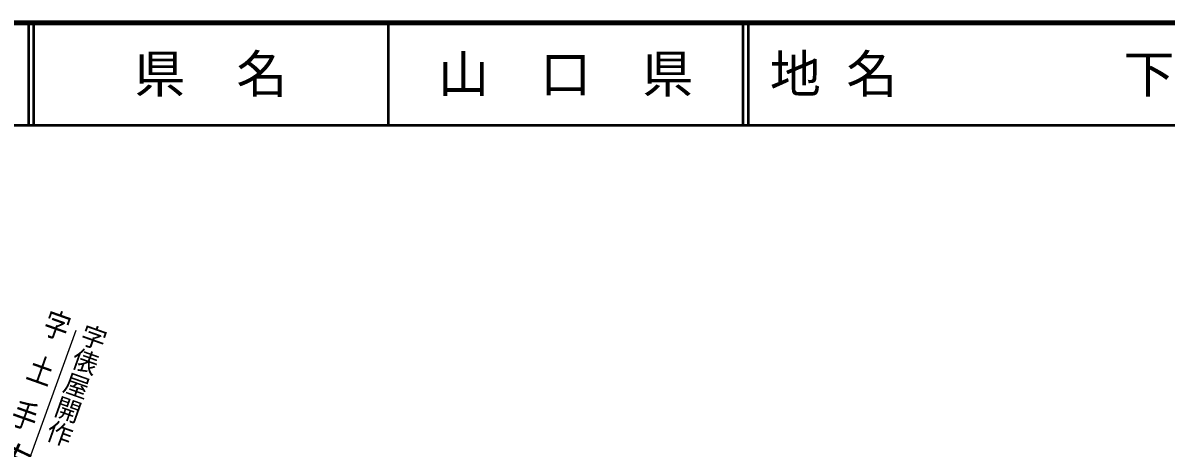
# Model space of a CAD drawing. Units: millimetres at full size, sheet at 1:1000; details may follow other scales. Extents: x 40000 to 680000, y 20000 to 380000.
# Drawn here: x 297210 to 409203, y 338368 to 380000 of the extents above; entities that cross this region are included whole.
import ezdxf
from ezdxf.enums import TextEntityAlignment as Align

# ---------------------------------------------------------------- set-up
doc = ezdxf.new("R2010")
doc.units = ezdxf.units.MM
doc.header["$LTSCALE"] = 1000
doc.layers.add('M-BMK-HTXT', color=7, linetype='Continuous')
doc.layers.add('M-TTL-TXT', color=7, linetype='Continuous')
for name, color, linetype, lineweight in [('M-BMK-ROW', 30, 'Continuous', 25), ('M-TTL', 2, 'Continuous', 140), ('M-TTL-LINE', 7, 'Continuous', 50)]:
    doc.layers.add(name, color=color, linetype=linetype, lineweight=lineweight)
doc.styles.add('@ＭＳ ゴシック', font='')
doc.styles.add('ＭＳ ゴシック', font='')
doc.styles.get('@ＭＳ ゴシック').set_extended_font_data('@MS Gothic')
doc.styles.get('ＭＳ ゴシック').set_extended_font_data('MS Gothic')

msp = doc.modelspace()

# ---------------------------------------------------------------- linework, layer by layer
at = {"layer": 'M-BMK-ROW'}
msp.add_line((287755, 309412), (302421, 349918), dxfattribs=at)
at = {"layer": 'M-TTL'}
msp.add_line((680000, 380000), (40000, 380000), dxfattribs=at)
at = {"layer": 'M-TTL-LINE'}
for p, q in [((297750, 380000), (297750, 370000)), ((298250, 380000), (298250, 370000)), ((333000, 380000), (333000, 370000)), ((367750, 380000), (367750, 370000)), ((368250, 380000), (368250, 370000)), ((40000, 370000), (680000, 370000))]:
    msp.add_line(p, q, dxfattribs=at)

# ---------------------------------------------------------------- texts
at = {"layer": 'M-BMK-HTXT', "style": '@ＭＳ ゴシック', "width": 1.25}
msp.add_text('字 土 手', height=1833, rotation=250.446, dxfattribs=at).set_placement((299674, 352374), align=Align.BOTTOM_LEFT)
at = {"layer": 'M-BMK-HTXT', "style": '@ＭＳ ゴシック'}
for s, height, rotation, p in [('字俵屋開作', 1833, 250.446, (303172, 350896)), ('市道玉鶴西通り', 2566, 244.553, (295036, 339804))]:
    msp.add_text(s, height=height, rotation=rotation, dxfattribs=at).set_placement(p, align=Align.BOTTOM_LEFT)
at = {"layer": 'M-TTL-TXT', "style": 'ＭＳ ゴシック'}
for s, p in [('県\u3000名', (315625, 375000)), ('山\u3000口\u3000県', (350375, 375000))]:
    msp.add_text(s, height=3666, dxfattribs=at).set_placement(p, align=Align.MIDDLE_CENTER)
for s, p in [('地 名', (370380, 375000)), ('下松市大字西豊井\u3000大字東豊井', (405024, 375000))]:
    msp.add_text(s, height=3666, dxfattribs=at).set_placement(p, align=Align.MIDDLE_LEFT)

doc.saveas('drawing.dxf')
